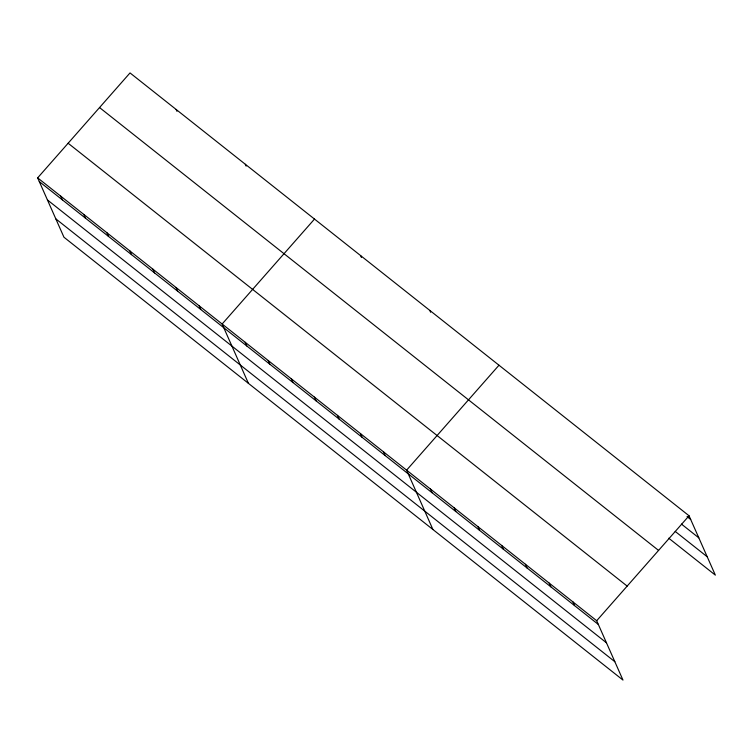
<?xml version="1.0" encoding="UTF-8"?>
<svg xmlns="http://www.w3.org/2000/svg" width="753" height="753" viewBox="0 0 753 753"><rect width="100%" height="100%" fill="white"/><g stroke="black" fill="none" stroke-linecap="round" stroke-linejoin="round"><path stroke-width="1.13" d="M37.65 177.868L596.687 620.726L622.976 680.072L63.949 237.214L37.65 177.868L130.024 72.928L689.051 515.786L715.35 575.132L668.749 538.207M314.5 219.076L222.135 324.016L248.424 383.352M498.985 365.214L406.611 470.154L432.909 529.5M596.687 620.726L689.051 515.786M687.047 516.605L690.699 519.504M681.474 524.107L698.831 537.858M675.234 531.439L707.218 556.778M99.537 107.557L658.574 550.424M68.128 143.239L627.164 586.098M39.297 181.586L598.334 624.444M47.43 199.94L606.466 642.798M55.807 218.85L614.843 661.708M572.929 601.911L574.567 605.619M429.803 310.415L430.622 312.269M549.163 583.086L550.81 586.803M525.406 564.261L527.053 567.978M501.649 545.445L503.296 549.163M360.621 255.615L361.449 257.47M477.891 526.62L479.539 530.338M454.134 507.804L455.781 511.513M430.368 488.979L432.015 492.697M383.55 451.894L385.197 455.603M245.318 164.267L246.146 166.131M360.489 433.624L362.137 437.333M337.429 415.355L339.076 419.073M314.368 397.085L316.015 400.803M176.136 109.467L176.964 111.322M291.307 378.815L292.955 382.533M268.256 360.546L269.894 364.264M245.196 342.286L246.833 345.994M199.074 305.746L200.722 309.464M176.014 287.477L177.661 291.195M152.953 269.207L154.6 272.925M129.893 250.947L131.54 254.655M106.832 232.677L108.479 236.386M83.771 214.407L85.418 218.125M60.711 196.138L62.358 199.856"/></g></svg>
